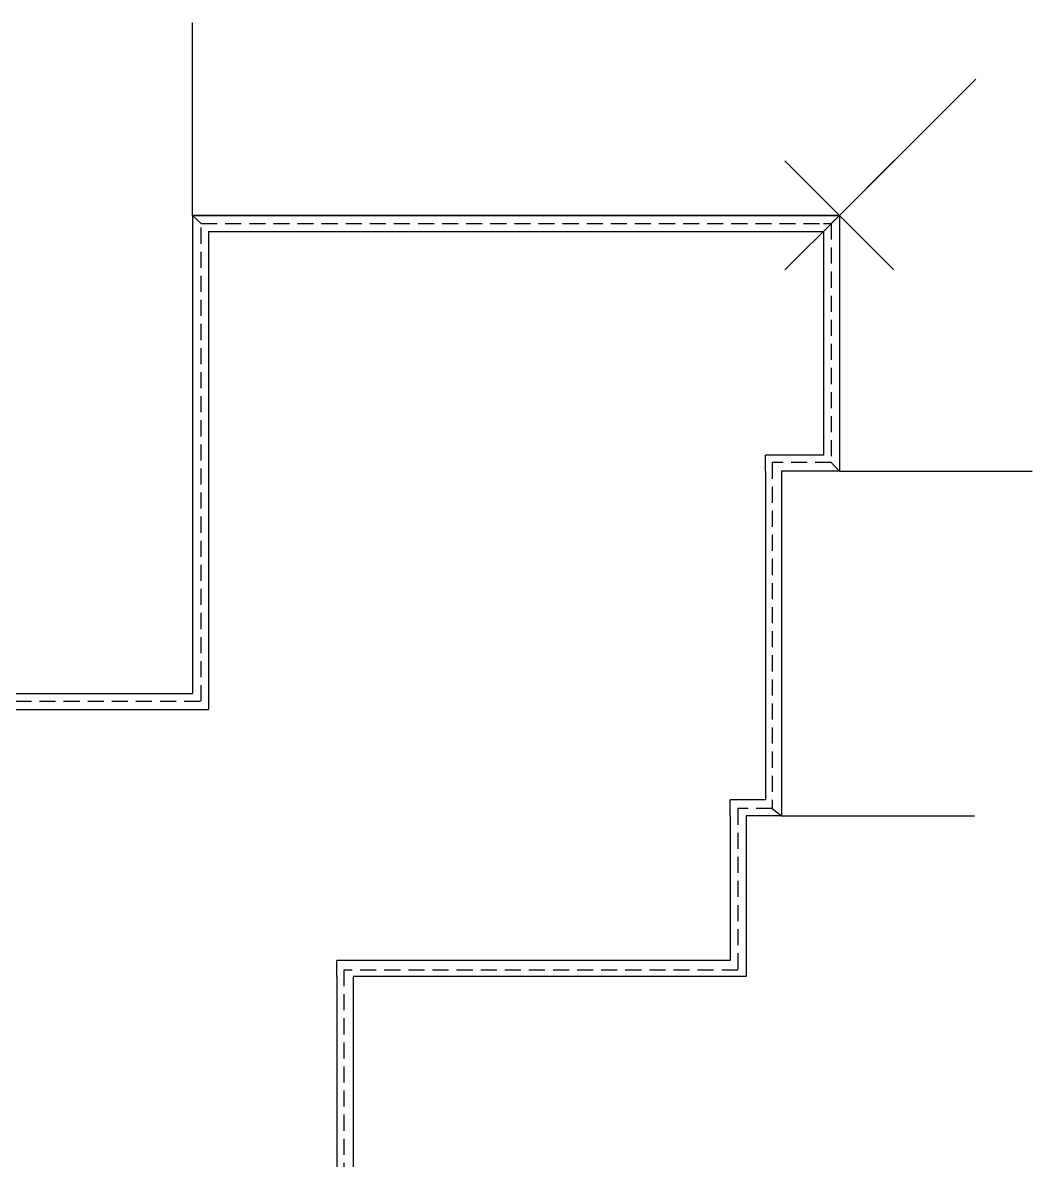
# Model space of a CAD drawing. Header units: inches. Extents: x -1254 to 1617, y -336 to 1179.
# Drawn here: x 989 to 1617, y 471 to 1179 of the extents above; entities that cross this region are included whole.
import ezdxf

# ---------------------------------------------------------------- set-up
doc = ezdxf.new("R2010")
doc.units = ezdxf.units.IN
doc.header["$LTSCALE"] = 40
doc.header["$MEASUREMENT"] = 0
doc.linetypes.add('HIDDEN', pattern=[0.375, 0.25, -0.125])
for name, color, linetype in [('Down Conductor', 94, 'Continuous'), ('Entire Floor', 18, 'Continuous'), ('Fittings', 18, 'Continuous'), ('Roof Conductor', 162, 'HIDDEN'), ('Roof Lightning', 10, 'Continuous')]:
    doc.layers.add(name, color=color, linetype=linetype)

# ---------------------------------------------------------------- blocks, each defined once
blk = doc.blocks.new('Cross')
at = {"layer": 'Down Conductor'}
for p, q in [((-33.94, 33.94), (33.94, -33.94)), ((0, 0), (33.94, 33.94)), ((0, 0), (-33.94, -33.94))]:
    blk.add_line(p, q, dxfattribs=at)

msp = doc.modelspace()

# ---------------------------------------------------------------- linework, layer by layer
at = {"layer": 'Entire Floor'}
for p, q in [((1497.41686, 1059.1784), (1094.66686, 1059.1784)), ((1094.66686, 1059.1784), (1094.66686, 761.47524)), ((1104.66686, 1049.1784), (1104.66686, 761.47524)), ((974.66686, 761.47524), (1094.66686, 761.47524)), ((1104.66686, 761.47524), (1104.66686, 751.47524)), ((974.66686, 751.47524), (1094.66686, 751.47524)), ((1094.66686, 751.47524), (1104.66686, 751.47524))]:
    msp.add_line(p, q, dxfattribs=at)
at = {"layer": 'Fittings'}
for p, q in [((1094.66686, 1059.1784), (1497.41686, 1059.1784)), ((1497.41686, 1059.1784), (1497.41686, 899.9284)), ((1104.66686, 1049.1784), (1487.41686, 1049.1784)), ((1487.41686, 1049.1784), (1487.41686, 909.9284)), ((1461.41686, 909.9284), (1451.41686, 909.9284)), ((1451.41686, 899.9284), (1451.41686, 909.9284)), ((1487.41686, 909.9284), (1461.41686, 909.9284)), ((1451.41686, 899.9284), (1451.41686, 695.1784)), ((1497.41686, 899.9284), (1461.41686, 899.9284)), ((1461.41686, 899.9284), (1461.41686, 685.1784)), ((1439.35436, 695.1784), (1429.35436, 695.1784)), ((1429.35436, 685.1784), (1429.35436, 695.1784)), ((1451.41686, 695.1784), (1439.35436, 695.1784)), ((1429.35436, 685.1784), (1429.35436, 595.1784)), ((1461.41686, 685.1784), (1439.35436, 685.1784)), ((1439.35436, 685.1784), (1439.35436, 585.1784)), ((1194.60436, 595.1784), (1184.60436, 595.1784)), ((1184.60436, 585.1784), (1184.60436, 595.1784)), ((1429.35436, 595.1784), (1194.60436, 595.1784)), ((1184.60436, 585.1784), (1184.60436, 258.1784)), ((1439.35436, 585.1784), (1194.60436, 585.1784)), ((1194.60436, 585.1784), (1194.60436, 258.1784))]:
    msp.add_line(p, q, dxfattribs=at)
at = {"layer": 'Roof Conductor'}
for p, q in [((1100.07446, 1054.1784), (1094.66686, 1059.1784)), ((1497.41686, 1059.1784), (1492.35263, 1054.1784)), ((1100.07446, 1054.1784), (1487.41686, 1054.1784)), ((1100.07446, 756.59237), (1100.07446, 1054.1784)), ((1487.41686, 1054.1784), (1492.35263, 1054.1784)), ((1492.35263, 1054.1784), (1492.35263, 905.22628)), ((1492.35263, 905.22628), (1455.53362, 905.22628)), ((1455.53362, 905.22628), (1455.53362, 689.73308)), ((1492.35263, 905.22628), (1497.41686, 899.9284)), ((969.46967, 756.59237), (1100.07446, 756.59237)), ((1455.53362, 689.73308), (1434.09878, 689.73308)), ((1434.09878, 689.73308), (1434.09878, 589.16431)), ((1455.53362, 689.73308), (1461.41686, 685.1784)), ((1434.09878, 589.16431), (1188.86879, 589.16431)), ((1188.86879, 589.16431), (1188.86879, 253.69463))]:
    msp.add_line(p, q, dxfattribs=at)
at = {"layer": 'Roof Lightning'}
for p, q in [((1094.66686, 1059.1784), (1094.66686, 1179.1784)), ((1497.41686, 1059.1784), (1582.26967, 1144.03121)), ((1497.41686, 899.9284), (1617.41686, 899.9284)), ((1461.41686, 685.1784), (1581.41686, 685.1784))]:
    msp.add_line(p, q, dxfattribs=at)

# ---------------------------------------------------------------- block references
at = {"layer": 'Down Conductor'}
msp.add_blockref('Cross', (1497.41686, 1059.1784), dxfattribs=at)

doc.saveas('drawing.dxf')
